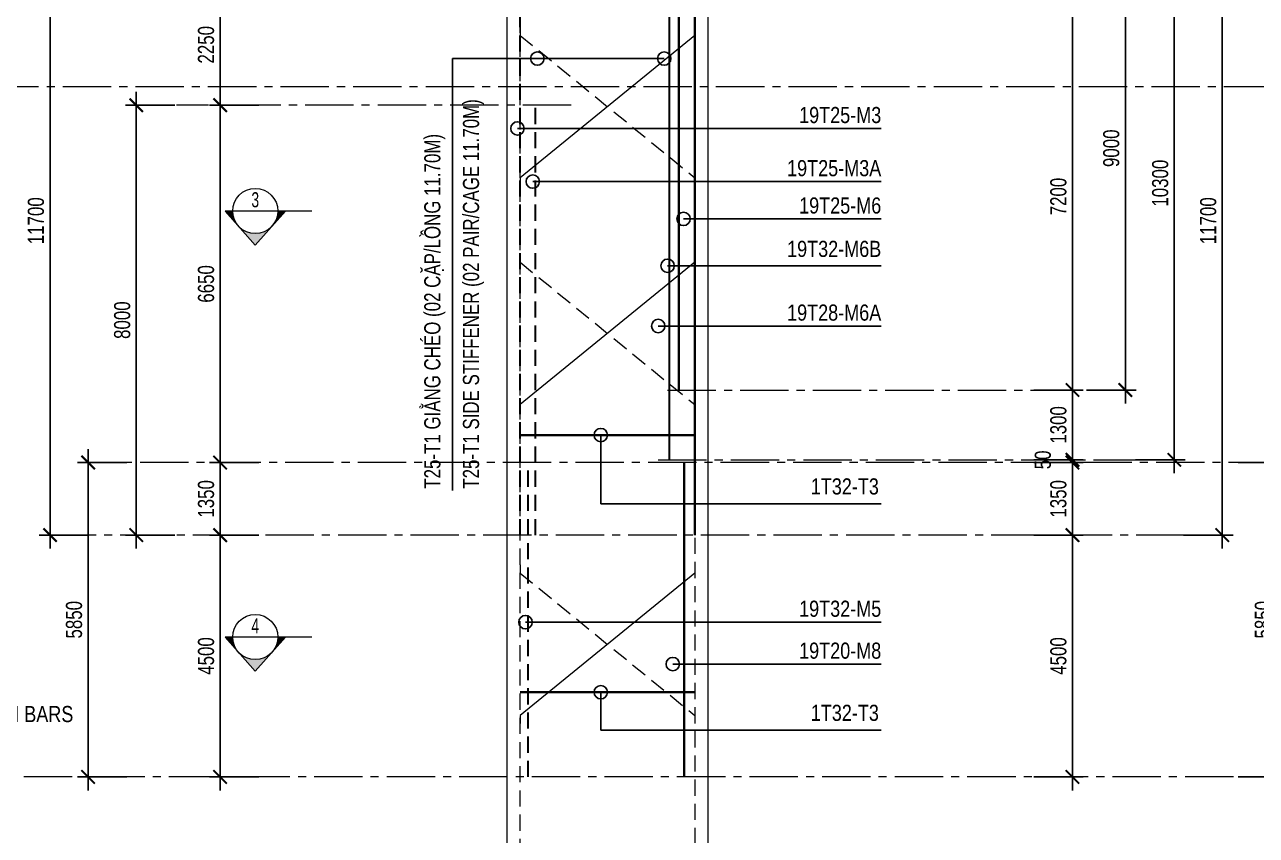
# Model space of a CAD drawing. Header units: millimetres. Extents: x 2746337 to 7547699, y -363432 to 15720.
# Drawn here: x 3176857 to 3199770, y -322496 to -307408 of the extents above; entities that cross this region are included whole.
import ezdxf
from ezdxf.enums import TextEntityAlignment as Align

# ---------------------------------------------------------------- set-up
doc = ezdxf.new("R2010")
doc.units = ezdxf.units.MM
doc.header["$LTSCALE"] = 1200
doc.header["$PDMODE"] = 3
for name, pattern in [('CENTER2', [1.125, 0.75, -0.125, 0.125, -0.125]), ('CONTINOUS', [0]), ('HIDDEN', [0.375, 0.25, -0.125])]:
    doc.linetypes.add(name, pattern=pattern)
for name, color, linetype, lineweight in [('1', 9, 'Continuous', 13), ('BOUND', 3, 'Continuous', 20), ('C1CO', 4, 'Continuous', 35), ('Grid line', 160, 'CENTER2', 5), ('HIDE', 8, 'HIDDEN', 13), ('K-THUOC', 1, 'Continuous', 18), ('LEADER', 8, 'Continuous', 9), ('T1CO', 4, 'Continuous', 20), ('T1HI', 4, 'HIDDEN', 13), ('TCCO', 4, 'Continuous', 35), ('TCHI', 4, 'HIDDEN', 30), ('TEXTMA', 2, 'Continuous', 13), ('TEXTVN', 2, 'Continuous', 20)]:
    doc.layers.add(name, color=color, linetype=linetype, lineweight=lineweight)
doc.styles.add('DB_Arial', font='arial.ttf', dxfattribs={"width": 0.8})
doc.styles.add('SMTEXT', font='arial.ttf', dxfattribs={"width": 0.75})
doc.styles.add('TEXTVN', font='VHELVCN.TTF', dxfattribs={"width": 0.8})
doc.dimstyles.new('BSV1-100', dxfattribs={"dimtxt": 300, "dimasz": 250, "dimexe": 200, "dimexo": 0, "dimgap": 108, "dimtad": 1, "dimdec": 0, "dimdsep": 46, "dimtxsty": 'SMTEXT', "dimblk": 'ARCHTICK', "dimcen": 100, "dimdle": 250, "dimclrd": 256, "dimclre": 256, "dimclrt": 1, "dimadec": 0, "dimazin": 0, "dimtfac": 1, "dimtdec": 0, "dimtix": 1, "dimtmove": 2, "dimatfit": 3, "dimfxl": 720, "dimfxlon": 1, "dimtolj": 1, "dimtzin": 0, "dimarcsym": 0})
doc.dimstyles.new('BSV25', dxfattribs={"dimtxt": 300, "dimasz": 250, "dimexe": 200, "dimexo": 0, "dimgap": 108, "dimtad": 1, "dimdec": 0, "dimlfac": 0.25, "dimdsep": 46, "dimtxsty": 'SMTEXT', "dimblk": 'ARCHTICK', "dimcen": 100, "dimdle": 250, "dimclrd": 256, "dimclre": 256, "dimclrt": 2, "dimadec": 0, "dimazin": 0, "dimtfac": 1, "dimtdec": 0, "dimtix": 1, "dimtmove": 2, "dimatfit": 3, "dimfxl": 800, "dimfxlon": 1, "dimtolj": 1, "dimtzin": 0, "dimarcsym": 0})

# ---------------------------------------------------------------- blocks, each defined once
blk = doc.blocks.new('_ArchTick')
at = {"color": 0, "linetype": 'ByBlock', "const_width": 0.15}
blk.add_lwpolyline([(-0.5, -0.5), (0.5, 0.5)], dxfattribs=at)
blk = doc.blocks.new('*D2239')
at = {"layer": 'Defpoints', "color": 0, "transparency": 16777216}
for p in [(3186489, -304258), (3171765, -307258), (3186489, -307258)]:
    blk.add_point(p, dxfattribs=at)
at = {"layer": 'K-THUOC', "lineweight": -2, "transparency": 16777216}
for p, q in [((3171765, -304008), (3171765, -307508)), ((3172485, -304258), (3171565, -304258)), ((3172485, -307258), (3171565, -307258))]:
    blk.add_line(p, q, dxfattribs=at)
at = {"layer": 'K-THUOC', "lineweight": -2, "transparency": 16777216, "xscale": 250, "yscale": 250, "zscale": 250}
for p, rotation in [((3171765, -304258), 90), ((3171765, -307258), 270)]:
    blk.add_blockref('_ArchTick', p, dxfattribs=dict(at, rotation=rotation))
at = {"layer": 'K-THUOC', "color": 1, "transparency": 16777216, "char_height": 300, "attachment_point": 5, "rotation": 90, "style": 'SMTEXT'}
for s, insert in [('\\A1;T12a200-L1,L2,L3', (3172053, -305758)), ('\\A1;3000', (3171504, -305758))]:
    blk.add_mtext(s, dxfattribs=dict(at, insert=insert))
blk = doc.blocks.new('*D2240')
at = {"layer": 'Defpoints', "color": 0, "transparency": 16777216}
for p in [(3186489, -307258), (3171765, -321408), (3178568, -321408)]:
    blk.add_point(p, dxfattribs=at)
at = {"layer": 'K-THUOC', "lineweight": -2, "transparency": 16777216}
for p, q in [((3171765, -307008), (3171765, -321658)), ((3172485, -307258), (3171565, -307258)), ((3172485, -321408), (3171565, -321408))]:
    blk.add_line(p, q, dxfattribs=at)
at = {"layer": 'K-THUOC', "lineweight": -2, "transparency": 16777216, "xscale": 250, "yscale": 250, "zscale": 250}
for p, rotation in [((3171765, -307258), 90), ((3171765, -321408), 270)]:
    blk.add_blockref('_ArchTick', p, dxfattribs=dict(at, rotation=rotation))
at = {"layer": 'K-THUOC', "color": 1, "transparency": 16777216, "char_height": 300, "attachment_point": 5, "rotation": 90, "style": 'SMTEXT'}
for s, insert in [('\\A1;T12a300-L1,L2,L3', (3172053, -314333)), ('\\A1;14150', (3171504, -314333))]:
    blk.add_mtext(s, dxfattribs=dict(at, insert=insert))
blk = doc.blocks.new('SIGSEC')
at = {"layer": '1', "lineweight": 9}
h = blk.add_hatch(color=256, dxfattribs=at)
h.dxf.hatch_style = 1
h.paths.add_polyline_path([(-420, 0), (-560, 0), (-315, -278, -0.182676)])
h = blk.add_hatch(color=256, dxfattribs=at)
h.dxf.hatch_style = 1
h.paths.add_polyline_path([(560, 0), (420, 0, -0.182676), (315, -278)])
h = blk.add_hatch(color=256, dxfattribs=at)
h.dxf.hatch_style = 1
h.paths.add_polyline_path([(315, -278, -0.451416), (-315, -278), (0, -635)])
at = {"layer": '1', "lineweight": 9, "elevation": 0}
blk.add_lwpolyline([(1050, 0), (-560, 0), (0, -635), (560, 0)], dxfattribs=at)
at = {"layer": '1', "lineweight": 9}
blk.add_circle((0, 0), 420, dxfattribs=at)
at = {"layer": 'BOUND', "lineweight": 9, "style": 'TEXTVN', "width": 0.8}
blk.add_attdef('SEC', text='', height=280, dxfattribs=at).set_placement((0, 210, 0), align=Align.MIDDLE_CENTER)
blk = doc.blocks.new('*D2244')
at = {"layer": 'Defpoints', "color": 0, "transparency": 16777216}
for p in [(3203186, -304758), (3170750, -308558), (3204443, -308558)]:
    blk.add_point(p, dxfattribs=at)
at = {"layer": 'K-THUOC', "lineweight": -2, "transparency": 16777216}
for p, q in [((3170750, -304508), (3170750, -308808)), ((3171470, -304758), (3170550, -304758)), ((3171470, -308558), (3170550, -308558))]:
    blk.add_line(p, q, dxfattribs=at)
at = {"layer": 'K-THUOC', "lineweight": -2, "transparency": 16777216, "xscale": 250, "yscale": 250, "zscale": 250}
for p, rotation in [((3170750, -304758), 90), ((3170750, -308558), 270)]:
    blk.add_blockref('_ArchTick', p, dxfattribs=dict(at, rotation=rotation))
at = {"layer": 'K-THUOC', "color": 1, "transparency": 16777216, "insert": (3170488, -306658), "char_height": 300, "attachment_point": 5, "rotation": 90, "style": 'SMTEXT'}
blk.add_mtext('\\A1;3800', dxfattribs=at)
blk = doc.blocks.new('*D2250')
at = {"layer": 'Defpoints', "color": 0, "transparency": 16777216}
for p in [(3189575, -307009), (3189575, -314208), (3196349, -314208)]:
    blk.add_point(p, dxfattribs=at)
at = {"layer": 'K-THUOC', "lineweight": -2, "transparency": 16777216}
for p, q in [((3196349, -306759), (3196349, -314458)), ((3195629, -307009), (3196549, -307009)), ((3195629, -314208), (3196549, -314208))]:
    blk.add_line(p, q, dxfattribs=at)
at = {"layer": 'K-THUOC', "lineweight": -2, "transparency": 16777216, "xscale": 250, "yscale": 250, "zscale": 250}
for p, rotation in [((3196349, -307009), 90), ((3196349, -314208), 270)]:
    blk.add_blockref('_ArchTick', p, dxfattribs=dict(at, rotation=rotation))
at = {"layer": 'K-THUOC', "color": 1, "transparency": 16777216, "insert": (3196088, -310608), "char_height": 300, "attachment_point": 5, "rotation": 90, "style": 'SMTEXT'}
blk.add_mtext('\\A1;7200', dxfattribs=at)
blk = doc.blocks.new('*D2251')
at = {"layer": 'Defpoints', "color": 0, "transparency": 16777216}
for p in [(3189575, -315508), (3189575, -315558), (3196349, -315558)]:
    blk.add_point(p, dxfattribs=at)
at = {"layer": 'K-THUOC', "lineweight": -2, "transparency": 16777216}
for p, q in [((3196349, -315508), (3196349, -315258)), ((3195629, -315508), (3196549, -315508)), ((3195629, -315558), (3196549, -315558)), ((3196349, -315508), (3196349, -315558)), ((3196349, -315558), (3196349, -315808))]:
    blk.add_line(p, q, dxfattribs=at)
at = {"layer": 'K-THUOC', "lineweight": -2, "transparency": 16777216, "xscale": 250, "yscale": 250, "zscale": 250}
for p, rotation in [((3196349, -315508), 270), ((3196349, -315558), 90)]:
    blk.add_blockref('_ArchTick', p, dxfattribs=dict(at, rotation=rotation))
at = {"layer": 'K-THUOC', "color": 1, "transparency": 16777216, "insert": (3195799, -315508), "char_height": 300, "attachment_point": 5, "rotation": 90, "style": 'SMTEXT'}
blk.add_mtext('\\A1;50', dxfattribs=at)
blk = doc.blocks.new('*D2252')
at = {"layer": 'Defpoints', "color": 0, "transparency": 16777216}
for p in [(3189575, -315558), (3189575, -316908), (3196349, -316908)]:
    blk.add_point(p, dxfattribs=at)
at = {"layer": 'K-THUOC', "lineweight": -2, "transparency": 16777216}
for p, q in [((3196349, -315308), (3196349, -317158)), ((3195629, -315558), (3196549, -315558)), ((3195629, -316908), (3196549, -316908))]:
    blk.add_line(p, q, dxfattribs=at)
at = {"layer": 'K-THUOC', "lineweight": -2, "transparency": 16777216, "xscale": 250, "yscale": 250, "zscale": 250}
for p, rotation in [((3196349, -315558), 90), ((3196349, -316908), 270)]:
    blk.add_blockref('_ArchTick', p, dxfattribs=dict(at, rotation=rotation))
at = {"layer": 'K-THUOC', "color": 1, "transparency": 16777216, "insert": (3196088, -316233), "char_height": 300, "attachment_point": 5, "rotation": 90, "style": 'SMTEXT'}
blk.add_mtext('\\A1;1350', dxfattribs=at)
blk = doc.blocks.new('*D2253')
at = {"layer": 'Defpoints', "color": 0, "transparency": 16777216}
for p in [(3189225, -316908), (3189575, -321408), (3196349, -321408)]:
    blk.add_point(p, dxfattribs=at)
at = {"layer": 'K-THUOC', "lineweight": -2, "transparency": 16777216}
for p, q in [((3196349, -316658), (3196349, -321658)), ((3195629, -316908), (3196549, -316908)), ((3195629, -321408), (3196549, -321408))]:
    blk.add_line(p, q, dxfattribs=at)
at = {"layer": 'K-THUOC', "lineweight": -2, "transparency": 16777216, "xscale": 250, "yscale": 250, "zscale": 250}
for p, rotation in [((3196349, -316908), 90), ((3196349, -321408), 270)]:
    blk.add_blockref('_ArchTick', p, dxfattribs=dict(at, rotation=rotation))
at = {"layer": 'K-THUOC', "color": 1, "transparency": 16777216, "insert": (3196088, -319158), "char_height": 300, "attachment_point": 5, "rotation": 90, "style": 'SMTEXT'}
blk.add_mtext('\\A1;4500', dxfattribs=at)
blk = doc.blocks.new('*D2254')
at = {"layer": 'Defpoints', "color": 0, "transparency": 16777216}
for p in [(3189075, -315558), (3200154, -315558), (3189075, -321408)]:
    blk.add_point(p, dxfattribs=at)
at = {"layer": 'K-THUOC', "lineweight": -2, "transparency": 16777216}
for p, q in [((3200154, -321658), (3200154, -315308)), ((3199434, -315558), (3200354, -315558)), ((3199434, -321408), (3200354, -321408))]:
    blk.add_line(p, q, dxfattribs=at)
at = {"layer": 'K-THUOC', "lineweight": -2, "transparency": 16777216, "xscale": 250, "yscale": 250, "zscale": 250}
for p, rotation in [((3200154, -315558), 90), ((3200154, -321408), 270)]:
    blk.add_blockref('_ArchTick', p, dxfattribs=dict(at, rotation=rotation))
at = {"layer": 'K-THUOC', "color": 1, "transparency": 16777216, "insert": (3199893, -318483), "char_height": 300, "attachment_point": 5, "rotation": 90, "style": 'SMTEXT'}
blk.add_mtext('\\A1;5850', dxfattribs=at)
blk = doc.blocks.new('*D2255')
at = {"layer": 'Defpoints', "color": 0, "transparency": 16777216}
for p in [(3188523, -305209), (3199136, -305209), (3188523, -316908)]:
    blk.add_point(p, dxfattribs=at)
at = {"layer": 'K-THUOC', "lineweight": -2, "transparency": 16777216}
for p, q in [((3199136, -317158), (3199136, -304959)), ((3198416, -305209), (3199336, -305209)), ((3198416, -316908), (3199336, -316908))]:
    blk.add_line(p, q, dxfattribs=at)
at = {"layer": 'K-THUOC', "lineweight": -2, "transparency": 16777216, "xscale": 250, "yscale": 250, "zscale": 250}
for p, rotation in [((3199136, -305209), 90), ((3199136, -316908), 270)]:
    blk.add_blockref('_ArchTick', p, dxfattribs=dict(at, rotation=rotation))
at = {"layer": 'K-THUOC', "color": 1, "transparency": 16777216, "insert": (3198875, -311058), "char_height": 300, "attachment_point": 5, "rotation": 90, "style": 'SMTEXT'}
blk.add_mtext('\\A1;11700', dxfattribs=at)
blk = doc.blocks.new('*D2258')
at = {"layer": 'Defpoints', "color": 0, "transparency": 16777216}
for p in [(3188643, -305209), (3198244, -305209), (3188643, -315508)]:
    blk.add_point(p, dxfattribs=at)
at = {"layer": 'K-THUOC', "lineweight": -2, "transparency": 16777216}
for p, q in [((3198244, -315758), (3198244, -304959)), ((3197524, -305209), (3198444, -305209)), ((3197524, -315508), (3198444, -315508))]:
    blk.add_line(p, q, dxfattribs=at)
at = {"layer": 'K-THUOC', "lineweight": -2, "transparency": 16777216, "xscale": 250, "yscale": 250, "zscale": 250}
for p, rotation in [((3198244, -305209), 90), ((3198244, -315508), 270)]:
    blk.add_blockref('_ArchTick', p, dxfattribs=dict(at, rotation=rotation))
at = {"layer": 'K-THUOC', "color": 1, "transparency": 16777216, "insert": (3197982, -310359), "char_height": 300, "attachment_point": 5, "rotation": 90, "style": 'SMTEXT'}
blk.add_mtext('\\A1;10300', dxfattribs=at)
blk = doc.blocks.new('*D2259')
at = {"layer": 'Defpoints', "color": 0, "transparency": 16777216}
for p in [(3188818, -305209), (3197333, -305209), (3188818, -314208)]:
    blk.add_point(p, dxfattribs=at)
at = {"layer": 'K-THUOC', "lineweight": -2, "transparency": 16777216}
for p, q in [((3197333, -314458), (3197333, -304959)), ((3196613, -305209), (3197533, -305209)), ((3196613, -314208), (3197533, -314208))]:
    blk.add_line(p, q, dxfattribs=at)
at = {"layer": 'K-THUOC', "lineweight": -2, "transparency": 16777216, "xscale": 250, "yscale": 250, "zscale": 250}
for p, rotation in [((3197333, -305209), 90), ((3197333, -314208), 270)]:
    blk.add_blockref('_ArchTick', p, dxfattribs=dict(at, rotation=rotation))
at = {"layer": 'K-THUOC', "color": 1, "transparency": 16777216, "insert": (3197072, -309709), "char_height": 300, "attachment_point": 5, "rotation": 90, "style": 'SMTEXT'}
blk.add_mtext('\\A1;9000', dxfattribs=at)
blk = doc.blocks.new('*D2262')
at = {"layer": 'Defpoints', "color": 0, "transparency": 16777216}
for p in [(3186464, -306659), (3180494, -308908), (3186489, -308908)]:
    blk.add_point(p, dxfattribs=at)
at = {"layer": 'K-THUOC', "lineweight": -2, "transparency": 16777216}
for p, q in [((3180494, -306409), (3180494, -309158)), ((3181214, -306659), (3180294, -306659)), ((3181214, -308908), (3180294, -308908))]:
    blk.add_line(p, q, dxfattribs=at)
at = {"layer": 'K-THUOC', "lineweight": -2, "transparency": 16777216, "xscale": 250, "yscale": 250, "zscale": 250}
for p, rotation in [((3180494, -306659), 90), ((3180494, -308908), 270)]:
    blk.add_blockref('_ArchTick', p, dxfattribs=dict(at, rotation=rotation))
at = {"layer": 'K-THUOC', "color": 1, "transparency": 16777216, "insert": (3180233, -307783), "char_height": 300, "attachment_point": 5, "rotation": 90, "style": 'SMTEXT'}
blk.add_mtext('\\A1;2250', dxfattribs=at)
blk = doc.blocks.new('*D2263')
at = {"layer": 'Defpoints', "color": 0, "transparency": 16777216}
for p in [(3186464, -316908), (3180494, -321408), (3186464, -321408)]:
    blk.add_point(p, dxfattribs=at)
at = {"layer": 'K-THUOC', "lineweight": -2, "transparency": 16777216}
for p, q in [((3180494, -316658), (3180494, -321658)), ((3181214, -316908), (3180294, -316908)), ((3181214, -321408), (3180294, -321408))]:
    blk.add_line(p, q, dxfattribs=at)
at = {"layer": 'K-THUOC', "lineweight": -2, "transparency": 16777216, "xscale": 250, "yscale": 250, "zscale": 250}
for p, rotation in [((3180494, -316908), 90), ((3180494, -321408), 270)]:
    blk.add_blockref('_ArchTick', p, dxfattribs=dict(at, rotation=rotation))
at = {"layer": 'K-THUOC', "color": 1, "transparency": 16777216, "insert": (3180233, -319158), "char_height": 300, "attachment_point": 5, "rotation": 90, "style": 'SMTEXT'}
blk.add_mtext('\\A1;4500', dxfattribs=at)
blk = doc.blocks.new('*D2264')
at = {"layer": 'Defpoints', "color": 0, "transparency": 16777216}
for p in [(3177330, -305208), (3186664, -305208), (3186664, -316908)]:
    blk.add_point(p, dxfattribs=at)
at = {"layer": 'K-THUOC', "lineweight": -2, "transparency": 16777216}
for p, q in [((3177330, -317158), (3177330, -304958)), ((3178050, -305208), (3177130, -305208)), ((3178050, -316908), (3177130, -316908))]:
    blk.add_line(p, q, dxfattribs=at)
at = {"layer": 'K-THUOC', "lineweight": -2, "transparency": 16777216, "xscale": 250, "yscale": 250, "zscale": 250}
for p, rotation in [((3177330, -305208), 90), ((3177330, -316908), 270)]:
    blk.add_blockref('_ArchTick', p, dxfattribs=dict(at, rotation=rotation))
at = {"layer": 'K-THUOC', "color": 1, "transparency": 16777216, "insert": (3177068, -311058), "char_height": 300, "attachment_point": 5, "rotation": 90, "style": 'SMTEXT'}
blk.add_mtext('\\A1;11700', dxfattribs=at)
blk = doc.blocks.new('*D2272')
at = {"layer": 'Defpoints', "color": 0, "transparency": 16777216}
for p in [(3204202, -295908), (3198656, -321408), (3209370, -321408)]:
    blk.add_point(p, dxfattribs=at)
at = {"layer": 'K-THUOC', "lineweight": -2, "transparency": 16777216}
for p, q in [((3209370, -295658), (3209370, -321658)), ((3208650, -295908), (3209570, -295908)), ((3208650, -321408), (3209570, -321408))]:
    blk.add_line(p, q, dxfattribs=at)
at = {"layer": 'K-THUOC', "lineweight": -2, "transparency": 16777216, "xscale": 250, "yscale": 250, "zscale": 250}
for p, rotation in [((3209370, -295908), 90), ((3209370, -321408), 270)]:
    blk.add_blockref('_ArchTick', p, dxfattribs=dict(at, rotation=rotation))
at = {"layer": 'K-THUOC', "color": 1, "transparency": 16777216, "insert": (3209109, -308658), "char_height": 300, "attachment_point": 5, "rotation": 90, "style": 'SMTEXT'}
blk.add_mtext('\\A1;25500', dxfattribs=at)
blk = doc.blocks.new('*D2273')
at = {"layer": 'Defpoints', "color": 0, "transparency": 16777216}
for p in [(3198656, -321408), (3200227, -340408), (3209370, -340408)]:
    blk.add_point(p, dxfattribs=at)
at = {"layer": 'K-THUOC', "lineweight": -2, "transparency": 16777216}
for p, q in [((3209370, -321158), (3209370, -340658)), ((3208650, -321408), (3209570, -321408)), ((3208650, -340408), (3209570, -340408))]:
    blk.add_line(p, q, dxfattribs=at)
at = {"layer": 'K-THUOC', "lineweight": -2, "transparency": 16777216, "xscale": 250, "yscale": 250, "zscale": 250}
for p, rotation in [((3209370, -321408), 90), ((3209370, -340408), 270)]:
    blk.add_blockref('_ArchTick', p, dxfattribs=dict(at, rotation=rotation))
at = {"layer": 'K-THUOC', "color": 1, "transparency": 16777216, "insert": (3209109, -330908), "char_height": 300, "attachment_point": 5, "rotation": 90, "style": 'SMTEXT'}
blk.add_mtext('\\A1;19000', dxfattribs=at)
blk = doc.blocks.new('*D2274')
at = {"layer": 'Defpoints', "color": 0, "transparency": 16777216}
for p in [(3203402, -295408), (3210431, -295408), (3198656, -321408)]:
    blk.add_point(p, dxfattribs=at)
at = {"layer": 'K-THUOC', "lineweight": -2, "transparency": 16777216}
for p, q in [((3210431, -321658), (3210431, -295158)), ((3209711, -295408), (3210631, -295408)), ((3209711, -321408), (3210631, -321408))]:
    blk.add_line(p, q, dxfattribs=at)
at = {"layer": 'K-THUOC', "lineweight": -2, "transparency": 16777216, "xscale": 250, "yscale": 250, "zscale": 250}
for p, rotation in [((3210431, -295408), 90), ((3210431, -321408), 270)]:
    blk.add_blockref('_ArchTick', p, dxfattribs=dict(at, rotation=rotation))
at = {"layer": 'K-THUOC', "color": 1, "transparency": 16777216, "insert": (3210170, -308408), "char_height": 300, "attachment_point": 5, "rotation": 90, "style": 'SMTEXT'}
blk.add_mtext('\\A1;26000', dxfattribs=at)
blk = doc.blocks.new('*D2282')
at = {"layer": 'Defpoints', "color": 0, "transparency": 16777216}
for p in [(3186489, -308908), (3180494, -315559), (3186489, -315559)]:
    blk.add_point(p, dxfattribs=at)
at = {"layer": 'K-THUOC', "lineweight": -2, "transparency": 16777216}
for p, q in [((3180494, -308658), (3180494, -315809)), ((3181214, -308908), (3180294, -308908)), ((3181214, -315559), (3180294, -315559))]:
    blk.add_line(p, q, dxfattribs=at)
at = {"layer": 'K-THUOC', "lineweight": -2, "transparency": 16777216, "xscale": 250, "yscale": 250, "zscale": 250}
for p, rotation in [((3180494, -308908), 90), ((3180494, -315559), 270)]:
    blk.add_blockref('_ArchTick', p, dxfattribs=dict(at, rotation=rotation))
at = {"layer": 'K-THUOC', "color": 1, "transparency": 16777216, "insert": (3180233, -312234), "char_height": 300, "attachment_point": 5, "rotation": 90, "style": 'SMTEXT'}
blk.add_mtext('\\A1;6650', dxfattribs=at)
blk = doc.blocks.new('*D2283')
at = {"layer": 'Defpoints', "color": 0, "transparency": 16777216}
for p in [(3187038, -315559), (3180494, -316909), (3187038, -316909)]:
    blk.add_point(p, dxfattribs=at)
at = {"layer": 'K-THUOC', "lineweight": -2, "transparency": 16777216}
for p, q in [((3180494, -315309), (3180494, -317159)), ((3181214, -315559), (3180294, -315559)), ((3181214, -316909), (3180294, -316909))]:
    blk.add_line(p, q, dxfattribs=at)
at = {"layer": 'K-THUOC', "lineweight": -2, "transparency": 16777216, "xscale": 250, "yscale": 250, "zscale": 250}
for p, rotation in [((3180494, -315559), 90), ((3180494, -316909), 270)]:
    blk.add_blockref('_ArchTick', p, dxfattribs=dict(at, rotation=rotation))
at = {"layer": 'K-THUOC', "color": 1, "transparency": 16777216, "insert": (3180233, -316234), "char_height": 300, "attachment_point": 5, "rotation": 90, "style": 'SMTEXT'}
blk.add_mtext('\\A1;1350', dxfattribs=at)
blk = doc.blocks.new('*D2285')
at = {"layer": 'Defpoints', "color": 0, "transparency": 16777216}
for p in [(3178039, -315558), (3187196, -315558), (3187196, -321408)]:
    blk.add_point(p, dxfattribs=at)
at = {"layer": 'K-THUOC', "lineweight": -2, "transparency": 16777216}
for p, q in [((3178039, -321658), (3178039, -315308)), ((3178759, -315558), (3177839, -315558)), ((3178759, -321408), (3177839, -321408))]:
    blk.add_line(p, q, dxfattribs=at)
at = {"layer": 'K-THUOC', "lineweight": -2, "transparency": 16777216, "xscale": 250, "yscale": 250, "zscale": 250}
for p, rotation in [((3178039, -315558), 90), ((3178039, -321408), 270)]:
    blk.add_blockref('_ArchTick', p, dxfattribs=dict(at, rotation=rotation))
at = {"layer": 'K-THUOC', "color": 1, "transparency": 16777216, "insert": (3177777, -318483), "char_height": 300, "attachment_point": 5, "rotation": 90, "style": 'SMTEXT'}
blk.add_mtext('\\A1;5850', dxfattribs=at)
blk = doc.blocks.new('*D2286')
at = {"layer": 'Defpoints', "color": 0, "transparency": 16777216}
for p in [(3189575, -314208), (3189575, -315508), (3196349, -315508)]:
    blk.add_point(p, dxfattribs=at)
at = {"layer": 'K-THUOC', "lineweight": -2, "transparency": 16777216}
for p, q in [((3196349, -313958), (3196349, -315758)), ((3195629, -314208), (3196549, -314208)), ((3195629, -315508), (3196549, -315508))]:
    blk.add_line(p, q, dxfattribs=at)
at = {"layer": 'K-THUOC', "lineweight": -2, "transparency": 16777216, "xscale": 250, "yscale": 250, "zscale": 250}
for p, rotation in [((3196349, -314208), 90), ((3196349, -315508), 270)]:
    blk.add_blockref('_ArchTick', p, dxfattribs=dict(at, rotation=rotation))
at = {"layer": 'K-THUOC', "color": 1, "transparency": 16777216, "insert": (3196088, -314858), "char_height": 300, "attachment_point": 5, "rotation": 90, "style": 'SMTEXT'}
blk.add_mtext('\\A1;1300', dxfattribs=at)
blk = doc.blocks.new('*D2287')
at = {"layer": 'Defpoints', "color": 0, "transparency": 16777216}
for p in [(3183516, -308908), (3178934, -316908), (3183516, -316908)]:
    blk.add_point(p, dxfattribs=at)
at = {"layer": 'K-THUOC', "lineweight": -2, "transparency": 16777216}
for p, q in [((3178934, -308658), (3178934, -317158)), ((3179654, -308908), (3178734, -308908)), ((3179654, -316908), (3178734, -316908))]:
    blk.add_line(p, q, dxfattribs=at)
at = {"layer": 'K-THUOC', "lineweight": -2, "transparency": 16777216, "xscale": 250, "yscale": 250, "zscale": 250}
for p, rotation in [((3178934, -308908), 90), ((3178934, -316908), 270)]:
    blk.add_blockref('_ArchTick', p, dxfattribs=dict(at, rotation=rotation))
at = {"layer": 'K-THUOC', "color": 1, "transparency": 16777216, "insert": (3178673, -312908), "char_height": 300, "attachment_point": 5, "rotation": 90, "style": 'SMTEXT'}
blk.add_mtext('\\A1;8000', dxfattribs=at)

msp = doc.modelspace()

# ---------------------------------------------------------------- linework, layer by layer
at = {"layer": 'BOUND'}
msp.add_line((3185824.5, -294998.3), (3185824.5, -340408.3), dxfattribs=at)
msp.add_lwpolyline([(3185824.5, -340408.3), (3189574.5, -340408.3), (3189574.5, -295908.3), (3185824.5, -295908.3)], close=True, dxfattribs=at)
at = {"layer": 'C1CO'}
for p, q in [((3189324.5, -305208.6), (3189324.5, -316908.6)), ((3186074.5, -315046.5), (3189324.5, -315046.5)), ((3189124.5, -315558.3), (3189124.5, -321408.3)), ((3186074.5, -319832.3), (3189324.5, -319832.3))]:
    msp.add_line(p, q, dxfattribs=at)
at = {"layer": 'Grid line', "color": 2}
msp.add_line((3166767.8, -308558.3), (3204270.7, -308558.3), dxfattribs=at)
at = {"layer": 'Grid line'}
for p, q in [((3187024.6, -308908.3), (3179681.6, -308908.3)), ((3188817.7, -314208.3), (3197533, -314208.3)), ((3200154.2, -315558.8), (3178759.4, -315558.8)), ((3188643, -315508.3), (3197712.1, -315508.3)), ((3198436.9, -316908.7), (3177129.6, -316908.3)), ((3208792.6, -321408.3), (3172124.5, -321408.3))]:
    msp.add_line(p, q, dxfattribs=at)
at = {"layer": 'HIDE'}
for p, q in [((3186074.5, -340408.3), (3186074.5, -294908.3)), ((3189324.5, -294908.3), (3189324.5, -340408.3))]:
    msp.add_line(p, q, dxfattribs=at)
at = {"layer": 'T1CO'}
for points in [[(3189324.5, -307458.6), (3189324.5, -307608.6), (3186074.5, -310258.6), (3186074.5, -310408.6)], [(3189324.5, -311679.1), (3189324.5, -311829.1), (3186074.5, -314479.1), (3186074.5, -314629.1)], [(3189324.5, -317464.1), (3189324.5, -317614.1), (3186074.5, -320264.1), (3186074.5, -320414.1)]]:
    msp.add_lwpolyline(points, dxfattribs=at)
at = {"layer": 'T1HI'}
for points in [[(3186074.5, -307458.6), (3186074.5, -307608.6), (3189324.5, -310258.6), (3189324.5, -310408.6)], [(3186074.5, -311679.1), (3186074.5, -311829.1), (3189324.5, -314479.1), (3189324.5, -314629.1)], [(3186074.5, -317464.1), (3186074.5, -317614.1), (3189324.5, -320264.1), (3189324.5, -320414.1)]]:
    msp.add_lwpolyline(points, dxfattribs=at)
at = {"layer": 'TCCO'}
msp.add_line((3189027.7, -305208.6), (3189027.7, -314208.3), dxfattribs=at)
at = {"layer": 'TCHI', "linetype": 'HIDDEN'}
for p, q in [((3186074.5, -316908.3), (3186074.5, -305208.3)), ((3186224.5, -321408.3), (3186224.5, -315558.3))]:
    msp.add_line(p, q, dxfattribs=at)
at = {"layer": 'TCHI', "color": 6, "linetype": 'CONTINOUS'}
msp.add_line((3188853, -315508.3), (3188853, -305208.6), dxfattribs=at)
at = {"layer": 'TCHI', "color": 6, "linetype": 'HIDDEN'}
msp.add_line((3186360.6, -316908.8), (3186360.6, -308908.3), dxfattribs=at)

# ---------------------------------------------------------------- block references
at = {"layer": '1', "lineweight": 20}
for p, values in [((3181147.5, -310877.3), {'SEC': '3'}), ((3181147.5, -318805.5, 0), {'SEC': '4'})]:
    msp.add_blockref('SIGSEC', p, dxfattribs=at).add_auto_attribs(values)

# ---------------------------------------------------------------- texts
at = {"layer": 'TEXTMA', "style": 'DB_Arial', "width": 0.8}
for s, p in [('19T25-M3', (3192792.2, -309240.7)), ('19T25-M3A', (3192792.2, -310229.3)), ('19T25-M6', (3192792.2, -310923.9)), ('19T32-M6B', (3192792.2, -311731.5)), ('19T28-M6A', (3192792.2, -312917.2)), ('1T32-T3', (3192748, -316152.1)), ('19T32-M5', (3192792.2, -318428.1)), ('19T20-M8', (3192792.2, -319208.1)), ('1T32-T3', (3192748, -320365))]:
    msp.add_text(s, height=300, rotation=360, dxfattribs=at).set_placement(p, align=Align.RIGHT)
at = {"layer": 'TEXTVN', "lineweight": 20, "style": 'SMTEXT', "width": 0.75}
for s, p in [('T25-T1 SIDE STIFFENER (02 PAIR/CAGE 11.70M)', (3185311, -316044.2)), ('T25-T1 GIẰNG CHÉO (02 CẶP/LỒNG 11.70M)', (3184591, -316044.2))]:
    msp.add_text(s, height=300, rotation=90, dxfattribs=at).set_placement(p)
at = {"layer": 'TEXTVN', "style": 'DB_Arial', "width": 0.8}
msp.add_text('BOTTOM LEVEL OF MAIN BARS', height=300, dxfattribs=at).set_placement((3172696.9, -320388.3))

# ---------------------------------------------------------------- dimensions: what is measured, and where the dimension line sits
at = {"layer": 'K-THUOC'}
for base, p1, p2, picture, middle in [((3210431, -295408.3), (3198655.6, -321408.3), (3203402.2, -295408.3), '*D2274', (3210169.8, -308408.3)), ((3209370.1, -321408.3), (3204202.2, -295908.3), (3198655.6, -321408.3), '*D2272', (3209108.9, -308658.3)), ((3170749.6, -308558.3), (3203186.5, -304758.3), (3204443.1, -308558.3), '*D2244', (3170488.3, -306658.3)), ((3177329.6, -305208.3), (3186664.1, -316908.3), (3186664.1, -305208.3), '*D2264', (3177068.4, -311058.3)), ((3199136.1, -305208.6), (3188523.1, -316908.3), (3188523.1, -305208.6), '*D2255', (3198874.9, -311058.5)), ((3198243.5999, -305208.8092), (3188642.975, -315508.3211), (3188642.9739, -305208.8092), '*D2258', (3197982.3257, -310358.5652)), ((3197332.9858, -305208.8115), (3188817.6898, -314208.3212), (3188817.6898, -305208.8115), '*D2259', (3197071.8139, -309708.5663)), ((3180494.3, -308908.3), (3186464.1, -306658.6), (3186488.5, -308908.3), '*D2262', (3180233.1, -307783.5)), ((3196349.5, -314208.3), (3189574.5, -307008.6), (3189574.5, -314208.3), '*D2250', (3196088.3, -310608.5)), ((3178934.3, -316908.3), (3183516.3, -308908.3), (3183516.3, -316908.3), '*D2287', (3178673.1, -312908.3)), ((3180494.2905, -315558.7638), (3186488.5106, -308908.3212), (3186488.5106, -315558.7638), '*D2282', (3180233.1186, -312233.5425)), ((3196349.5, -315508.3), (3189574.5, -314208.3), (3189574.5, -315508.3), '*D2286', (3196088.2, -314858.3)), ((3178038.6, -315558.3), (3187195.5, -321408.3), (3187195.5, -315558.3), '*D2285', (3177777.5, -318483.3)), ((3180494.3, -316908.8), (3187038.2, -315558.8), (3187038.2, -316908.8), '*D2283', (3180233, -316233.8)), ((3200154.2, -315558.3), (3189074.5, -321408.3), (3189074.5, -315558.3), '*D2254', (3199893, -318483.3)), ((3196349.5, -316908.3), (3189574.5, -315558.3), (3189574.5, -316908.3), '*D2252', (3196088.2, -316233.3)), ((3180494.3, -321408.3), (3186464.1, -316908.3), (3186464.1, -321408.3), '*D2263', (3180233.1, -319158.3)), ((3196349.5, -321408.3), (3189224.5, -316908.3), (3189574.5, -321408.3), '*D2253', (3196088.3, -319158.3)), ((3209370.1, -340408.3), (3198655.6, -321408.3), (3200227.3, -340408.3), '*D2273', (3209108.9, -330908.3))]:
    dim = msp.add_linear_dim(base=base, p1=p1, p2=p2, angle=90, dimstyle='BSV1-100', dxfattribs=at)
    dim.commit()
    dim.dimension.update_dxf_attribs({"geometry": picture, "text_midpoint": middle})
for base, p1, p2, text, picture, middle in [((3171765, -307258.3), (3186488.5, -304258.3), (3186488.5, -307258.3), '<>\\XT12a200-L1,L2,L3', '*D2239', (3171765, -305758.3)), ((3171765, -321408.3), (3186488.5, -307258.3), (3178567.7, -321408.3), '<>\\XT12a300-L1,L2,L3', '*D2240', (3171765, -314333.3))]:
    dim = msp.add_linear_dim(base=base, p1=p1, p2=p2, angle=90, text=text, dimstyle='BSV1-100', dxfattribs=at)
    dim.commit()
    dim.dimension.update_dxf_attribs({"geometry": picture, "text_midpoint": middle})
dim = msp.add_linear_dim(base=(3196349.5, -315558.3), p1=(3189574.5, -315508.3), p2=(3189574.5, -315558.3), angle=90, dimstyle='BSV1-100', dxfattribs=at)
dim.commit()
dim.dimension.update_dxf_attribs({"geometry": '*D2251', "text_midpoint": (3195799, -315508.3), "dimtype": 160})

# ---------------------------------------------------------------- leaders
at = {"layer": 'LEADER'}
for points in [[(3188755.1, -308039.8), (3184818, -308039.8), (3184818, -314039.8)], [(3186394, -308039.8), (3184818, -308039.8), (3184818, -316077.8)], [(3186024.2, -309340.7), (3192792.2, -309340.7)], [(3186310.2, -310329.3), (3192792.2, -310329.3)], [(3189114.5, -311023.9), (3192792.2, -311023.9)], [(3188817.7, -311896), (3192792.2, -311896)], [(3188643, -313017.2), (3192792.2, -313017.2)], [(3187574.5, -315046.5), (3187574.5, -316323.7), (3192792.2, -316323.7)], [(3186174.2, -318528.1), (3192792.2, -318528.1)], [(3188914.5, -319308.1), (3192792.2, -319308.1)], [(3187574.5, -319832.3), (3187574.5, -320536.6), (3192792.2, -320536.6)]]:
    msp.add_leader(points, dimstyle='BSV25', override={"dimldrblk": 'Origin'}, dxfattribs=at)

doc.saveas('drawing.dxf')
